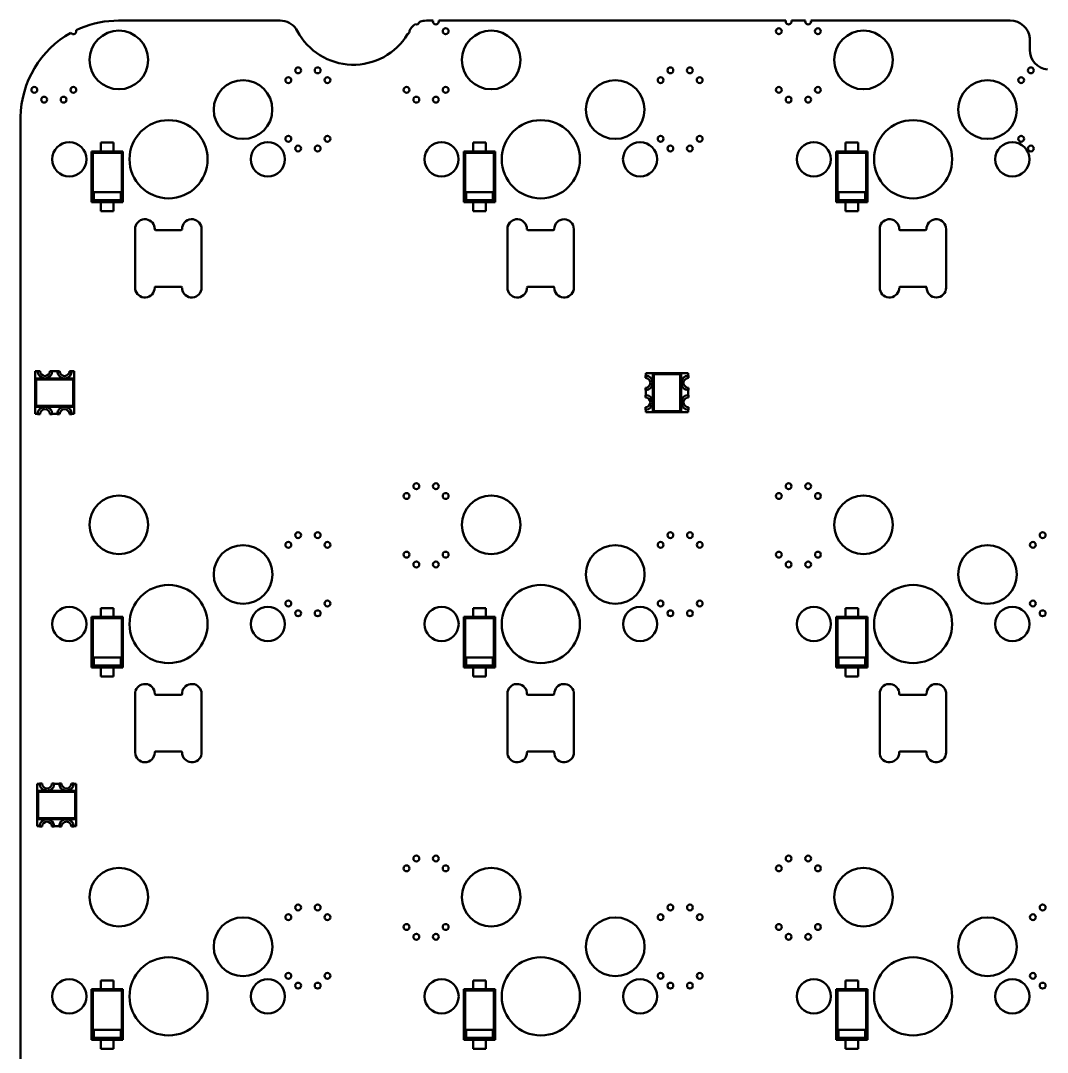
# Model space of a CAD drawing. Header units: millimetres. Extents: x 43 to 387, y 137 to 261.
# Drawn here: x 42.9 to 95.5, y 201.2 to 254 of the extents above; entities that cross this region are included whole.
import ezdxf

# ---------------------------------------------------------------- set-up
doc = ezdxf.new("R2010")
doc.units = ezdxf.units.MM
doc.header["$LTSCALE"] = 0.75
doc.layers.add('Visible', color=7, linetype='Continuous', lineweight=50)

msp = doc.modelspace()

# ---------------------------------------------------------------- linework, layer by layer
at = {"layer": 'Visible', "extrusion": (0, 0, -1)}
for p, q in [((47.921, 253.991), (47.692, 253.988)), ((56.194, 253.991), (47.921, 253.991)), ((63.698, 253.991), (63.59, 253.988)), ((64.027, 253.991), (63.698, 253.991)), ((82.077, 253.991), (64.315, 253.991)), ((83.077, 253.991), (82.365, 253.991)), ((93.567, 253.991), (83.365, 253.991)), ((57.077, 253.461), (57.024, 253.555)), ((62.733, 253.312), (62.726, 253.299)), ((94.561, 252.991), (94.559, 253.089)), ((94.561, 252.491), (94.561, 252.991)), ((42.921, 249.056), (42.921, 193.858)), ((47.68, 247.748), (47.03, 247.748)), ((47.03, 247.298), (47.03, 247.748)), ((47.68, 247.298), (47.68, 247.748)), ((66.73, 247.748), (66.08, 247.748)), ((66.08, 247.298), (66.08, 247.748)), ((66.73, 247.298), (66.73, 247.748)), ((85.78, 247.748), (85.13, 247.748)), ((85.13, 247.298), (85.13, 247.748)), ((85.78, 247.298), (85.78, 247.748)), ((47.03, 247.298), (46.555, 247.298)), ((46.555, 247.298), (46.618, 247.235)), ((46.555, 247.298), (46.555, 244.698)), ((48.092, 247.235), (46.618, 247.235)), ((46.618, 247.235), (46.618, 244.761)), ((47.68, 247.298), (47.03, 247.298)), ((48.155, 247.298), (47.68, 247.298)), ((48.155, 247.298), (48.092, 247.235)), ((48.092, 244.761), (48.092, 247.235)), ((48.155, 244.698), (48.155, 247.298)), ((66.08, 247.298), (65.605, 247.298)), ((65.605, 247.298), (65.668, 247.235)), ((65.605, 247.298), (65.605, 244.698)), ((67.142, 247.235), (65.668, 247.235)), ((65.668, 247.235), (65.668, 244.761)), ((66.73, 247.298), (66.08, 247.298)), ((67.205, 247.298), (66.73, 247.298)), ((67.205, 247.298), (67.142, 247.235)), ((67.142, 244.761), (67.142, 247.235)), ((67.205, 244.698), (67.205, 247.298)), ((85.13, 247.298), (84.655, 247.298)), ((84.655, 247.298), (84.718, 247.235)), ((84.655, 247.298), (84.655, 244.698)), ((86.192, 247.235), (84.718, 247.235)), ((84.718, 247.235), (84.718, 244.761)), ((85.78, 247.298), (85.13, 247.298)), ((86.255, 247.298), (85.78, 247.298)), ((86.255, 247.298), (86.192, 247.235)), ((86.192, 244.761), (86.192, 247.235)), ((86.255, 244.698), (86.255, 247.298)), ((46.668, 245.211), (48.042, 245.211)), ((46.668, 244.811), (46.668, 245.211)), ((48.042, 244.811), (48.042, 245.211)), ((65.718, 245.211), (67.092, 245.211)), ((65.718, 244.811), (65.718, 245.211)), ((67.092, 244.811), (67.092, 245.211)), ((84.768, 245.211), (86.142, 245.211)), ((84.768, 244.811), (84.768, 245.211)), ((86.142, 244.811), (86.142, 245.211)), ((46.555, 244.698), (46.618, 244.761)), ((46.555, 244.698), (47.03, 244.698)), ((46.618, 244.761), (48.092, 244.761)), ((46.668, 244.811), (48.042, 244.811)), ((47.03, 244.698), (47.68, 244.698)), ((47.03, 244.698), (47.03, 244.248)), ((47.68, 244.698), (48.155, 244.698)), ((47.68, 244.698), (47.68, 244.248)), ((48.155, 244.698), (48.092, 244.761)), ((65.605, 244.698), (65.668, 244.761)), ((65.605, 244.698), (66.08, 244.698)), ((65.668, 244.761), (67.142, 244.761)), ((65.718, 244.811), (67.092, 244.811)), ((66.08, 244.698), (66.73, 244.698)), ((66.08, 244.698), (66.08, 244.248)), ((66.73, 244.698), (67.205, 244.698)), ((66.73, 244.698), (66.73, 244.248)), ((67.205, 244.698), (67.142, 244.761)), ((84.655, 244.698), (84.718, 244.761)), ((84.655, 244.698), (85.13, 244.698)), ((84.718, 244.761), (86.192, 244.761)), ((84.768, 244.811), (86.142, 244.811)), ((85.13, 244.698), (85.78, 244.698)), ((85.13, 244.698), (85.13, 244.248)), ((85.78, 244.698), (86.255, 244.698)), ((85.78, 244.698), (85.78, 244.248)), ((86.255, 244.698), (86.192, 244.761)), ((47.03, 244.248), (47.68, 244.248)), ((66.08, 244.248), (66.73, 244.248)), ((85.13, 244.248), (85.78, 244.248)), ((49.779, 243.4), (49.781, 243.328)), ((52.179, 243.4), (52.181, 243.328)), ((67.831, 243.328), (67.834, 243.4)), ((86.881, 243.328), (86.884, 243.4)), ((89.281, 243.328), (89.284, 243.4)), ((48.781, 240.328), (48.781, 243.328)), ((49.811, 243.28), (49.831, 243.278)), ((49.831, 243.278), (51.131, 243.278)), ((51.179, 243.308), (51.181, 243.328)), ((52.181, 243.328), (52.181, 240.328)), ((67.831, 240.328), (67.831, 243.328)), ((68.831, 243.328), (68.833, 243.308)), ((68.881, 243.278), (70.181, 243.278)), ((70.181, 243.278), (70.201, 243.28)), ((71.231, 243.328), (71.231, 240.328)), ((86.881, 240.328), (86.881, 243.328)), ((87.881, 243.328), (87.883, 243.308)), ((87.931, 243.278), (89.231, 243.278)), ((89.231, 243.278), (89.251, 243.28)), ((90.281, 243.328), (90.281, 240.328)), ((48.784, 240.257), (48.781, 240.328)), ((51.131, 240.378), (49.831, 240.378)), ((51.151, 240.376), (51.131, 240.378)), ((51.184, 240.257), (51.181, 240.328)), ((68.831, 240.328), (68.829, 240.257)), ((68.881, 240.378), (68.861, 240.376)), ((70.181, 240.378), (68.881, 240.378)), ((70.231, 240.328), (70.229, 240.348)), ((71.231, 240.328), (71.229, 240.257)), ((87.881, 240.328), (87.879, 240.257)), ((87.931, 240.378), (87.911, 240.376)), ((89.231, 240.378), (87.931, 240.378)), ((89.281, 240.328), (89.279, 240.348)), ((43.667, 236.048), (43.792, 236.048)), ((43.667, 233.868), (43.667, 236.048)), ((43.792, 236.048), (43.792, 236.058)), ((43.917, 236.058), (43.792, 236.058)), ((44.542, 236.058), (44.417, 236.058)), ((44.542, 236.048), (44.542, 236.058)), ((44.542, 236.048), (44.792, 236.048)), ((44.792, 236.048), (44.792, 236.058)), ((44.917, 236.058), (44.792, 236.058)), ((45.542, 236.058), (45.417, 236.058)), ((45.542, 236.048), (45.542, 236.058)), ((45.542, 236.048), (45.667, 236.048)), ((45.667, 236.048), (45.667, 233.868)), ((45.667, 235.683), (43.667, 235.683)), ((43.716, 235.634), (43.667, 235.683)), ((43.667, 235.683), (43.667, 234.233)), ((45.618, 235.634), (43.716, 235.634)), ((43.716, 235.634), (43.716, 234.282)), ((45.618, 235.634), (45.667, 235.683)), ((45.618, 234.282), (45.618, 235.634)), ((45.667, 234.233), (45.667, 235.683)), ((74.897, 235.833), (74.897, 235.708)), ((74.907, 235.833), (74.897, 235.833)), ((74.907, 235.833), (74.907, 235.958)), ((74.907, 235.958), (77.087, 235.958)), ((76.722, 235.958), (75.272, 235.958)), ((75.321, 235.909), (75.272, 235.958)), ((75.272, 235.958), (75.272, 235.464)), ((75.272, 235.452), (75.272, 233.958)), ((76.673, 235.909), (75.321, 235.909)), ((75.321, 235.909), (75.321, 234.007)), ((76.673, 235.909), (76.722, 235.958)), ((76.673, 234.007), (76.673, 235.909)), ((76.722, 233.958), (76.722, 235.958)), ((77.087, 235.958), (77.087, 235.833)), ((77.087, 235.833), (77.097, 235.833)), ((77.097, 235.708), (77.097, 235.833)), ((74.897, 235.208), (74.897, 235.083)), ((74.897, 235.083), (74.907, 235.083)), ((74.907, 234.833), (74.907, 235.083)), ((77.087, 235.083), (77.087, 234.833)), ((77.087, 235.083), (77.097, 235.083)), ((77.097, 235.083), (77.097, 235.208)), ((74.907, 234.833), (74.897, 234.833)), ((74.897, 234.833), (74.897, 234.708)), ((77.087, 234.833), (77.097, 234.833)), ((77.097, 234.708), (77.097, 234.833)), ((43.716, 234.282), (43.667, 234.233)), ((43.667, 234.233), (44.161, 234.233)), ((43.792, 233.868), (43.667, 233.868)), ((43.716, 234.282), (45.618, 234.282)), ((43.792, 233.868), (43.792, 233.858)), ((43.792, 233.858), (43.917, 233.858)), ((44.173, 234.233), (45.667, 234.233)), ((44.417, 233.858), (44.542, 233.858)), ((44.792, 233.868), (44.542, 233.868)), ((44.542, 233.858), (44.542, 233.868)), ((44.792, 233.868), (44.792, 233.858)), ((44.792, 233.858), (44.917, 233.858)), ((45.417, 233.858), (45.542, 233.858)), ((45.542, 233.868), (45.542, 233.858)), ((45.667, 233.868), (45.542, 233.868)), ((45.618, 234.282), (45.667, 234.233)), ((74.897, 234.208), (74.897, 234.083)), ((74.907, 234.083), (74.897, 234.083)), ((74.907, 233.958), (74.907, 234.083)), ((77.087, 233.958), (74.907, 233.958)), ((75.321, 234.007), (75.272, 233.958)), ((75.272, 233.958), (76.722, 233.958)), ((75.321, 234.007), (76.673, 234.007)), ((76.673, 234.007), (76.722, 233.958)), ((77.087, 234.083), (77.087, 233.958)), ((77.087, 234.083), (77.097, 234.083)), ((77.097, 234.083), (77.097, 234.208)), ((47.68, 223.936), (47.03, 223.936)), ((47.03, 223.486), (47.03, 223.936)), ((47.68, 223.486), (47.68, 223.936)), ((66.73, 223.936), (66.08, 223.936)), ((66.08, 223.486), (66.08, 223.936)), ((66.73, 223.486), (66.73, 223.936)), ((85.78, 223.936), (85.13, 223.936)), ((85.13, 223.486), (85.13, 223.936)), ((85.78, 223.486), (85.78, 223.936)), ((47.03, 223.486), (46.555, 223.486)), ((46.555, 223.486), (46.618, 223.423)), ((46.555, 223.486), (46.555, 220.886)), ((48.092, 223.423), (46.618, 223.423)), ((46.618, 223.423), (46.618, 220.949)), ((47.68, 223.486), (47.03, 223.486)), ((48.155, 223.486), (47.68, 223.486)), ((48.155, 223.486), (48.092, 223.423)), ((48.092, 220.949), (48.092, 223.423)), ((48.155, 220.886), (48.155, 223.486)), ((66.08, 223.486), (65.605, 223.486)), ((65.605, 223.486), (65.668, 223.423)), ((65.605, 223.486), (65.605, 220.886)), ((67.142, 223.423), (65.668, 223.423)), ((65.668, 223.423), (65.668, 220.949)), ((66.73, 223.486), (66.08, 223.486)), ((67.205, 223.486), (66.73, 223.486)), ((67.205, 223.486), (67.142, 223.423)), ((67.142, 220.949), (67.142, 223.423)), ((67.205, 220.886), (67.205, 223.486)), ((85.13, 223.486), (84.655, 223.486)), ((84.655, 223.486), (84.718, 223.423)), ((84.655, 223.486), (84.655, 220.886)), ((86.192, 223.423), (84.718, 223.423)), ((84.718, 223.423), (84.718, 220.949)), ((85.78, 223.486), (85.13, 223.486)), ((86.255, 223.486), (85.78, 223.486)), ((86.255, 223.486), (86.192, 223.423)), ((86.192, 220.949), (86.192, 223.423)), ((86.255, 220.886), (86.255, 223.486)), ((46.668, 221.399), (48.042, 221.399)), ((46.668, 220.999), (46.668, 221.399)), ((48.042, 220.999), (48.042, 221.399)), ((65.718, 221.399), (67.092, 221.399)), ((65.718, 220.999), (65.718, 221.399)), ((67.092, 220.999), (67.092, 221.399)), ((84.768, 221.399), (86.142, 221.399)), ((84.768, 220.999), (84.768, 221.399)), ((86.142, 220.999), (86.142, 221.399)), ((46.555, 220.886), (46.618, 220.949)), ((46.555, 220.886), (47.03, 220.886)), ((46.618, 220.949), (48.092, 220.949)), ((46.668, 220.999), (48.042, 220.999)), ((47.03, 220.886), (47.68, 220.886)), ((47.03, 220.886), (47.03, 220.436)), ((47.68, 220.886), (48.155, 220.886)), ((47.68, 220.886), (47.68, 220.436)), ((48.155, 220.886), (48.092, 220.949)), ((65.605, 220.886), (65.668, 220.949)), ((65.605, 220.886), (66.08, 220.886)), ((65.668, 220.949), (67.142, 220.949)), ((65.718, 220.999), (67.092, 220.999)), ((66.08, 220.886), (66.73, 220.886)), ((66.08, 220.886), (66.08, 220.436)), ((66.73, 220.886), (67.205, 220.886)), ((66.73, 220.886), (66.73, 220.436)), ((67.205, 220.886), (67.142, 220.949)), ((84.655, 220.886), (84.718, 220.949)), ((84.655, 220.886), (85.13, 220.886)), ((84.718, 220.949), (86.192, 220.949)), ((84.768, 220.999), (86.142, 220.999)), ((85.13, 220.886), (85.78, 220.886)), ((85.13, 220.886), (85.13, 220.436)), ((85.78, 220.886), (86.255, 220.886)), ((85.78, 220.886), (85.78, 220.436)), ((86.255, 220.886), (86.192, 220.949)), ((47.03, 220.436), (47.68, 220.436)), ((66.08, 220.436), (66.73, 220.436)), ((85.13, 220.436), (85.78, 220.436)), ((48.782, 219.548), (48.785, 219.62)), ((51.182, 219.548), (51.185, 219.62)), ((68.83, 219.62), (68.832, 219.548)), ((71.23, 219.62), (71.232, 219.548)), ((87.88, 219.62), (87.882, 219.548)), ((90.28, 219.62), (90.282, 219.548)), ((48.782, 216.548), (48.782, 219.548)), ((49.782, 219.548), (49.784, 219.528)), ((49.832, 219.498), (51.132, 219.498)), ((51.132, 219.498), (51.152, 219.5)), ((52.182, 219.548), (52.182, 216.548)), ((67.832, 216.548), (67.832, 219.548)), ((68.862, 219.5), (68.882, 219.498)), ((68.882, 219.498), (70.182, 219.498)), ((70.23, 219.528), (70.232, 219.548)), ((71.232, 219.548), (71.232, 216.548)), ((86.882, 216.548), (86.882, 219.548)), ((87.912, 219.5), (87.932, 219.498)), ((87.932, 219.498), (89.232, 219.498)), ((89.28, 219.528), (89.282, 219.548)), ((90.282, 219.548), (90.282, 216.548)), ((49.832, 216.598), (49.812, 216.596)), ((51.132, 216.598), (49.832, 216.598)), ((51.182, 216.548), (51.18, 216.568)), ((52.182, 216.548), (52.18, 216.477)), ((67.835, 216.477), (67.832, 216.548)), ((68.834, 216.568), (68.832, 216.548)), ((70.182, 216.598), (68.882, 216.598)), ((70.202, 216.596), (70.182, 216.598)), ((70.235, 216.477), (70.232, 216.548)), ((86.885, 216.477), (86.882, 216.548)), ((87.884, 216.568), (87.882, 216.548)), ((89.232, 216.598), (87.932, 216.598)), ((89.252, 216.596), (89.232, 216.598)), ((89.285, 216.477), (89.282, 216.548)), ((43.767, 214.948), (43.892, 214.948)), ((43.767, 212.768), (43.767, 214.948)), ((43.892, 214.948), (43.892, 214.958)), ((44.017, 214.958), (43.892, 214.958)), ((44.642, 214.958), (44.517, 214.958)), ((44.642, 214.948), (44.642, 214.958)), ((44.642, 214.948), (44.892, 214.948)), ((44.892, 214.948), (44.892, 214.958)), ((45.017, 214.958), (44.892, 214.958)), ((45.642, 214.958), (45.517, 214.958)), ((45.642, 214.948), (45.642, 214.958)), ((45.642, 214.948), (45.767, 214.948)), ((45.767, 214.948), (45.767, 212.768)), ((45.767, 214.583), (43.767, 214.583)), ((43.816, 214.534), (43.767, 214.583)), ((43.767, 214.583), (43.767, 213.133)), ((45.718, 214.534), (43.816, 214.534)), ((43.816, 214.534), (43.816, 213.182)), ((45.718, 214.534), (45.767, 214.583)), ((45.718, 213.182), (45.718, 214.534)), ((45.767, 213.133), (45.767, 214.583)), ((43.816, 213.182), (43.767, 213.133)), ((43.767, 213.133), (44.261, 213.133)), ((43.892, 212.768), (43.767, 212.768)), ((43.816, 213.182), (45.718, 213.182)), ((43.892, 212.768), (43.892, 212.758)), ((43.892, 212.758), (44.017, 212.758)), ((44.273, 213.133), (45.767, 213.133)), ((44.517, 212.758), (44.642, 212.758)), ((44.892, 212.768), (44.642, 212.768)), ((44.642, 212.758), (44.642, 212.768)), ((44.892, 212.768), (44.892, 212.758)), ((44.892, 212.758), (45.017, 212.758)), ((45.517, 212.758), (45.642, 212.758)), ((45.642, 212.768), (45.642, 212.758)), ((45.767, 212.768), (45.642, 212.768)), ((45.718, 213.182), (45.767, 213.133)), ((47.68, 204.886), (47.03, 204.886)), ((47.03, 204.436), (47.03, 204.886)), ((47.68, 204.436), (47.68, 204.886)), ((66.73, 204.886), (66.08, 204.886)), ((66.08, 204.436), (66.08, 204.886)), ((66.73, 204.436), (66.73, 204.886)), ((85.78, 204.886), (85.13, 204.886)), ((85.13, 204.436), (85.13, 204.886)), ((85.78, 204.436), (85.78, 204.886)), ((47.03, 204.436), (46.555, 204.436)), ((46.555, 204.436), (46.618, 204.373)), ((46.555, 204.436), (46.555, 201.836)), ((48.092, 204.373), (46.618, 204.373)), ((46.618, 204.373), (46.618, 201.899)), ((47.68, 204.436), (47.03, 204.436)), ((48.155, 204.436), (47.68, 204.436)), ((48.155, 204.436), (48.092, 204.373)), ((48.092, 201.899), (48.092, 204.373)), ((48.155, 201.836), (48.155, 204.436)), ((66.08, 204.436), (65.605, 204.436)), ((65.605, 204.436), (65.668, 204.373)), ((65.605, 204.436), (65.605, 201.836)), ((67.142, 204.373), (65.668, 204.373)), ((65.668, 204.373), (65.668, 201.899)), ((66.73, 204.436), (66.08, 204.436)), ((67.205, 204.436), (66.73, 204.436)), ((67.205, 204.436), (67.142, 204.373)), ((67.142, 201.899), (67.142, 204.373)), ((67.205, 201.836), (67.205, 204.436)), ((85.13, 204.436), (84.655, 204.436)), ((84.655, 204.436), (84.718, 204.373)), ((84.655, 204.436), (84.655, 201.836)), ((86.192, 204.373), (84.718, 204.373)), ((84.718, 204.373), (84.718, 201.899)), ((85.78, 204.436), (85.13, 204.436)), ((86.255, 204.436), (85.78, 204.436)), ((86.255, 204.436), (86.192, 204.373)), ((86.192, 201.899), (86.192, 204.373)), ((86.255, 201.836), (86.255, 204.436)), ((46.668, 202.349), (48.042, 202.349)), ((46.668, 201.949), (46.668, 202.349)), ((48.042, 201.949), (48.042, 202.349)), ((65.718, 202.349), (67.092, 202.349)), ((65.718, 201.949), (65.718, 202.349)), ((67.092, 201.949), (67.092, 202.349)), ((84.768, 202.349), (86.142, 202.349)), ((84.768, 201.949), (84.768, 202.349)), ((86.142, 201.949), (86.142, 202.349)), ((46.555, 201.836), (46.618, 201.899)), ((46.555, 201.836), (47.03, 201.836)), ((46.618, 201.899), (48.092, 201.899)), ((46.668, 201.949), (48.042, 201.949)), ((47.03, 201.836), (47.68, 201.836)), ((47.03, 201.836), (47.03, 201.386)), ((47.68, 201.836), (48.155, 201.836)), ((47.68, 201.836), (47.68, 201.386)), ((48.155, 201.836), (48.092, 201.899)), ((65.605, 201.836), (65.668, 201.899)), ((65.605, 201.836), (66.08, 201.836)), ((65.668, 201.899), (67.142, 201.899)), ((65.718, 201.949), (67.092, 201.949)), ((66.08, 201.836), (66.73, 201.836)), ((66.08, 201.836), (66.08, 201.386)), ((66.73, 201.836), (67.205, 201.836)), ((66.73, 201.836), (66.73, 201.386)), ((67.205, 201.836), (67.142, 201.899)), ((84.655, 201.836), (84.718, 201.899)), ((84.655, 201.836), (85.13, 201.836)), ((84.718, 201.899), (86.192, 201.899)), ((84.768, 201.949), (86.142, 201.949)), ((85.13, 201.836), (85.78, 201.836)), ((85.13, 201.836), (85.13, 201.386)), ((85.78, 201.836), (86.255, 201.836)), ((85.78, 201.836), (85.78, 201.386)), ((86.255, 201.836), (86.192, 201.899)), ((47.03, 201.386), (47.68, 201.386)), ((66.08, 201.386), (66.73, 201.386)), ((85.13, 201.386), (85.78, 201.386))]:
    msp.add_line(p, q, dxfattribs=at)
at = {"layer": 'Visible'}
for centre, radius in [((47.951, 251.978), 1.5), ((64.671, 253.448), 0.15), ((67.001, 251.978), 1.5), ((81.721, 253.448), 0.15), ((83.721, 253.448), 0.15), ((86.051, 251.978), 1.5), ((57.121, 251.448), 0.15), ((58.121, 251.448), 0.15), ((76.171, 251.448), 0.15), ((77.171, 251.448), 0.15), ((94.621, 251.448), 0.15), ((54.301, 249.438), 1.5), ((56.621, 250.948), 0.15), ((58.621, 250.948), 0.15), ((73.351, 249.438), 1.5), ((75.671, 250.948), 0.15), ((77.671, 250.948), 0.15), ((92.401, 249.438), 1.5), ((94.121, 250.948), 0.15), ((43.621, 250.448), 0.15), ((45.621, 250.448), 0.15), ((62.671, 250.448), 0.15), ((64.671, 250.448), 0.15), ((81.721, 250.448), 0.15), ((83.721, 250.448), 0.15), ((44.121, 249.948), 0.15), ((45.121, 249.948), 0.15), ((63.171, 249.948), 0.15), ((64.171, 249.948), 0.15), ((82.221, 249.948), 0.15), ((83.221, 249.948), 0.15), ((50.491, 246.898), 2), ((69.541, 246.898), 2), ((88.591, 246.898), 2), ((45.411, 246.898), 0.875), ((55.571, 246.898), 0.875), ((56.621, 247.948), 0.15), ((57.121, 247.448), 0.15), ((58.121, 247.448), 0.15), ((58.621, 247.948), 0.15), ((64.461, 246.898), 0.875), ((74.621, 246.898), 0.875), ((75.671, 247.948), 0.15), ((76.171, 247.448), 0.15), ((77.171, 247.448), 0.15), ((77.671, 247.948), 0.15), ((83.511, 246.898), 0.875), ((93.671, 246.898), 0.875), ((94.121, 247.948), 0.15), ((94.621, 247.448), 0.15), ((63.172, 230.168), 0.15), ((64.172, 230.168), 0.15), ((82.222, 230.168), 0.15), ((83.222, 230.168), 0.15), ((47.952, 228.198), 1.5), ((62.672, 229.668), 0.15), ((64.672, 229.668), 0.15), ((67.002, 228.198), 1.5), ((81.722, 229.668), 0.15), ((83.722, 229.668), 0.15), ((86.052, 228.198), 1.5), ((57.122, 227.668), 0.15), ((58.122, 227.668), 0.15), ((76.172, 227.668), 0.15), ((77.172, 227.668), 0.15), ((95.222, 227.668), 0.15), ((54.302, 225.658), 1.5), ((56.622, 227.168), 0.15), ((58.622, 227.168), 0.15), ((73.352, 225.658), 1.5), ((75.672, 227.168), 0.15), ((77.672, 227.168), 0.15), ((92.402, 225.658), 1.5), ((94.722, 227.168), 0.15), ((62.672, 226.668), 0.15), ((64.672, 226.668), 0.15), ((81.722, 226.668), 0.15), ((83.722, 226.668), 0.15), ((63.172, 226.168), 0.15), ((64.172, 226.168), 0.15), ((82.222, 226.168), 0.15), ((83.222, 226.168), 0.15), ((50.492, 223.118), 2), ((69.542, 223.118), 2), ((88.592, 223.118), 2), ((45.412, 223.118), 0.875), ((55.572, 223.118), 0.875), ((56.622, 224.168), 0.15), ((58.622, 224.168), 0.15), ((64.462, 223.118), 0.875), ((74.622, 223.118), 0.875), ((75.672, 224.168), 0.15), ((77.672, 224.168), 0.15), ((83.512, 223.118), 0.875), ((93.672, 223.118), 0.875), ((94.722, 224.168), 0.15), ((57.122, 223.668), 0.15), ((58.122, 223.668), 0.15), ((76.172, 223.668), 0.15), ((77.172, 223.668), 0.15), ((95.222, 223.668), 0.15), ((63.172, 211.118), 0.15), ((64.172, 211.118), 0.15), ((82.222, 211.118), 0.15), ((83.222, 211.118), 0.15), ((47.952, 209.148), 1.5), ((62.672, 210.618), 0.15), ((64.672, 210.618), 0.15), ((67.002, 209.148), 1.5), ((81.722, 210.618), 0.15), ((83.722, 210.618), 0.15), ((86.052, 209.148), 1.5), ((57.122, 208.618), 0.15), ((58.122, 208.618), 0.15), ((76.172, 208.618), 0.15), ((77.172, 208.618), 0.15), ((95.222, 208.618), 0.15), ((54.302, 206.608), 1.5), ((56.622, 208.118), 0.15), ((58.622, 208.118), 0.15), ((73.352, 206.608), 1.5), ((75.672, 208.118), 0.15), ((77.672, 208.118), 0.15), ((92.402, 206.608), 1.5), ((94.722, 208.118), 0.15), ((62.672, 207.618), 0.15), ((64.672, 207.618), 0.15), ((81.722, 207.618), 0.15), ((83.722, 207.618), 0.15), ((63.172, 207.118), 0.15), ((64.172, 207.118), 0.15), ((82.222, 207.118), 0.15), ((83.222, 207.118), 0.15), ((50.492, 204.068), 2), ((69.542, 204.068), 2), ((88.592, 204.068), 2), ((45.412, 204.068), 0.875), ((55.572, 204.068), 0.875), ((56.622, 205.118), 0.15), ((58.622, 205.118), 0.15), ((64.462, 204.068), 0.875), ((74.622, 204.068), 0.875), ((75.672, 205.118), 0.15), ((77.672, 205.118), 0.15), ((83.512, 204.068), 0.875), ((93.672, 204.068), 0.875), ((94.722, 205.118), 0.15), ((57.122, 204.618), 0.15), ((58.122, 204.618), 0.15), ((76.172, 204.618), 0.15), ((77.172, 204.618), 0.15), ((95.222, 204.618), 0.15)]:
    msp.add_circle(centre, radius, dxfattribs=at)
for centre, radius, start, end in [((47.918, 248.996), 4.998, 92.6009, 115.579), ((56.203, 253), 0.991, 34.0468, 90.4892), ((63.171, 253.948), 0.15, 248.7989, 349.0378), ((63.693, 253.003), 0.99, 96.0158, 112.2436), ((64.171, 253.948), 0.15, 163.4894, 16.5106), ((82.221, 253.948), 0.15, 163.4896, 16.5104), ((83.221, 253.948), 0.15, 163.4896, 16.5104), ((93.565, 252.993), 0.998, 5.5013, 89.9222), ((45.621, 253.448), 0.15, 212.9053, 21.6761), ((62.671, 253.448), 0.15, 294.329, 8.1207), ((63.693, 253.003), 0.99, 125.5931, 151.9079), ((47.918, 248.996), 4.998, 119.0024, 179.3114), ((49.828, 243.324), 0.0465, 174.4636, 249.5769), ((51.136, 243.325), 0.0465, 264.4636, 339.5769), ((68.877, 243.325), 0.0465, 200.4231, 275.5364), ((70.185, 243.324), 0.0465, 290.4231, 5.5364), ((87.927, 243.325), 0.0465, 200.4231, 275.5364), ((89.235, 243.324), 0.0465, 290.4231, 5.5364), ((49.831, 240.328), 0.05, 90.0013, 179.9987), ((51.135, 240.333), 0.0465, 354.4636, 69.5769), ((68.878, 240.333), 0.0465, 110.4231, 185.5364), ((70.186, 240.332), 0.0465, 20.4231, 95.5364), ((87.928, 240.333), 0.0465, 110.4231, 185.5364), ((89.236, 240.332), 0.0465, 20.4231, 95.5364), ((44.167, 236.058), 0.375, 180, 0), ((45.167, 236.058), 0.375, 180, 0), ((74.897, 235.458), 0.375, 271.5275, 88.4725), ((77.097, 235.458), 0.375, 90, 270), ((74.897, 234.458), 0.375, 270, 90), ((77.097, 234.458), 0.375, 90, 270), ((44.167, 233.858), 0.375, 1.5275, 178.4725), ((45.167, 233.858), 0.375, 0, 180), ((49.828, 219.545), 0.0465, 200.4231, 275.5364), ((51.136, 219.544), 0.0465, 290.4231, 5.5364), ((68.879, 219.544), 0.0465, 174.4636, 249.5769), ((70.187, 219.545), 0.0465, 264.4636, 339.5769), ((87.929, 219.544), 0.0465, 174.4636, 249.5769), ((89.237, 219.545), 0.0465, 264.4636, 339.5769), ((49.829, 216.553), 0.0465, 110.4231, 185.5364), ((51.137, 216.552), 0.0465, 20.4231, 95.5364), ((68.878, 216.552), 0.0465, 84.4636, 159.5769), ((70.186, 216.553), 0.0465, 354.4636, 69.5769), ((87.928, 216.552), 0.0465, 84.4636, 159.5769), ((89.236, 216.553), 0.0465, 354.4636, 69.5769), ((44.267, 214.958), 0.375, 180, 0), ((45.267, 214.958), 0.375, 180, 0), ((44.267, 212.758), 0.375, 1.5275, 178.4725), ((45.267, 212.758), 0.375, 0, 180)]:
    msp.add_arc(centre, radius, start, end, dxfattribs=at)
at = {"layer": 'Visible', "extrusion": (0, 0, -1)}
for centre, radius, start, end in [((-59.948, 254.985), 3.25, 211.257, 332.0316), ((-95.559, 252.487), 0.998, 275.5275, 0.2494), ((-49.282, 243.33), 0.501, 359.8316, 171.9656), ((-51.682, 243.33), 0.501, 359.8316, 171.9656), ((-68.33, 243.33), 0.501, 8.0344, 180.1684), ((-70.731, 243.328), 0.5, 0, 180), ((-87.38, 243.33), 0.501, 8.0344, 180.1684), ((-89.78, 243.33), 0.501, 8.0344, 180.1684), ((-49.28, 240.327), 0.501, 179.8316, 351.9656), ((-51.68, 240.327), 0.501, 179.8316, 351.9656), ((-68.332, 240.327), 0.501, 188.0344, 0.1684), ((-70.732, 240.327), 0.501, 188.0344, 0.1684), ((-87.382, 240.327), 0.501, 188.0344, 0.1684), ((-89.781, 240.328), 0.5, 180, 0), ((-44.167, 236.058), 0.25, 180, 0), ((-45.167, 236.058), 0.25, 180, 0), ((-74.897, 235.458), 0.25, 90, 270), ((-77.097, 235.458), 0.25, 270, 90), ((-74.897, 234.458), 0.25, 90, 270), ((-77.097, 234.458), 0.25, 270, 90), ((-44.167, 233.858), 0.25, 0, 180), ((-45.167, 233.858), 0.25, 0, 180), ((-49.281, 219.55), 0.501, 8.0344, 180.1684), ((-51.681, 219.55), 0.501, 8.0344, 180.1684), ((-68.333, 219.55), 0.501, 359.8316, 171.9656), ((-70.733, 219.55), 0.501, 359.8316, 171.9656), ((-87.383, 219.55), 0.501, 359.8316, 171.9656), ((-89.783, 219.55), 0.501, 359.8316, 171.9656), ((-49.282, 216.548), 0.5, 180, 0), ((-51.683, 216.547), 0.501, 188.0344, 0.1684), ((-68.331, 216.547), 0.501, 179.8316, 351.9656), ((-70.731, 216.547), 0.501, 179.8316, 351.9656), ((-87.381, 216.547), 0.501, 179.8316, 351.9656), ((-89.781, 216.547), 0.501, 179.8316, 351.9656), ((-44.267, 214.958), 0.25, 180, 0), ((-45.267, 214.958), 0.25, 180, 0), ((-44.267, 212.758), 0.25, 0, 180), ((-45.267, 212.758), 0.25, 0, 180)]:
    msp.add_arc(centre, radius, start, end, dxfattribs=at)

doc.saveas('drawing.dxf')
